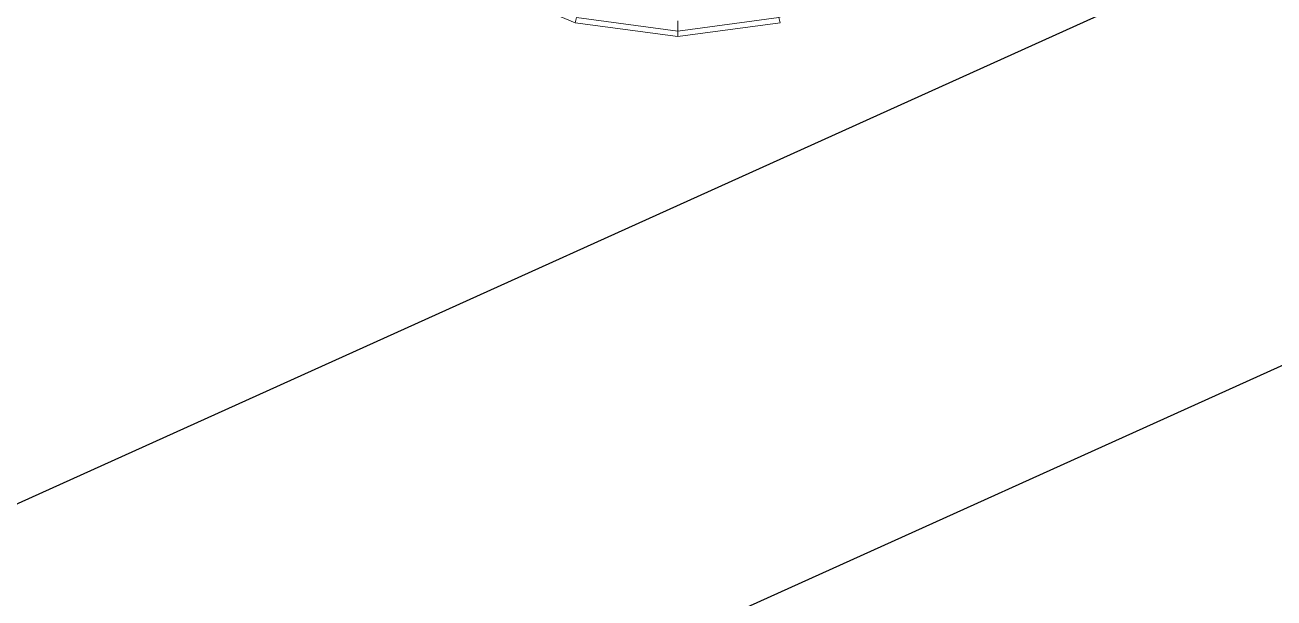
# Model space of a CAD drawing. Header units: metres. Extents: x -217 to -108, y -304 to -188.
# Drawn here: x -157 to -156.367, y -245.76 to -245.469 of the extents above; entities that cross this region are included whole.
import ezdxf

# ---------------------------------------------------------------- set-up
doc = ezdxf.new("R2010")
doc.units = ezdxf.units.M
for name, color, linetype, lineweight in [('A-WALL', 113, 'Continuous', 9), ('G-IMPT', 8, 'Continuous', 9), ('L-PLNT', 71, 'Continuous', 9)]:
    doc.layers.add(name, color=color, linetype=linetype, lineweight=lineweight)

# ---------------------------------------------------------------- blocks, each defined once
blk = doc.blocks.new('Plant_8135 - FF_Model_ID4695_1_aconitum_dwg_Group_18-V308-Nivel 3')
at = {"layer": 'G-IMPT'}
for p, q in [((20.141, 7.613), (17.416, 7.979)), ((20.141, 7.754), (17.451, 8.115)), ((22.83, 8.115), (20.141, 7.754)), ((20.141, 7.754), (20.141, 8.032)), ((22.866, 7.979), (20.141, 7.613)), ((20.141, 7.613), (20.141, 7.754))]:
    blk.add_line(p, q, dxfattribs=at)
at = {"layer": 'G-IMPT', "flags": 128}
for points in [[(20.141, 7.613), (22.866, 7.979), (22.83, 8.115), (25.336, 9.172), (25.2, 9.413)], [(20.141, 8.032), (20.141, 7.754), (17.451, 8.115), (17.416, 7.979), (14.876, 9.05)], [(22.759, 8.383), (22.83, 8.115), (20.141, 7.754), (20.141, 7.613), (17.416, 7.979)]]:
    blk.add_lwpolyline(points, dxfattribs=at)
blk = doc.blocks.new('Plant_8135 - FF_Model_ID4695_1_aconitum_dwg_Group_19-V309-Nivel 3')
blk.add_blockref('Plant_8135 - FF_Model_ID4695_1_aconitum_dwg_Group_18-V308-Nivel 3', (0, 0))
blk = doc.blocks.new('Plant_8135 - FF_Model_ID4695_1_aconitum_dwg-V321-Nivel 3')
at = {"xscale": 0.01907622213224961, "yscale": 0.01907622213224961, "zscale": 0.01907622213224961}
blk.add_blockref('Plant_8135 - FF_Model_ID4695_1_aconitum_dwg_Group_19-V309-Nivel 3', (-0.38845, -0.34801), dxfattribs=at)
blk = doc.blocks.new('Plant_8135 - Plant_8135-V322-Nivel 3')
blk.add_blockref('Plant_8135 - FF_Model_ID4695_1_aconitum_dwg-V321-Nivel 3', (0.00731, 0.00479))

msp = doc.modelspace()

# ---------------------------------------------------------------- linework, layer by layer
at = {"layer": 'A-WALL', "lineweight": 25}
for p, q in [((-151.00291, -243.00255), (-157.07219, -245.74277)), ((-156.98989, -245.92505), (-150.92061, -243.18483))]:
    msp.add_line(p, q, dxfattribs=at)

# ---------------------------------------------------------------- block references
at = {"layer": 'L-PLNT'}
msp.add_blockref('Plant_8135 - Plant_8135-V322-Nivel 3', (-156.67221, -245.27717), dxfattribs=at)

doc.saveas('drawing.dxf')
